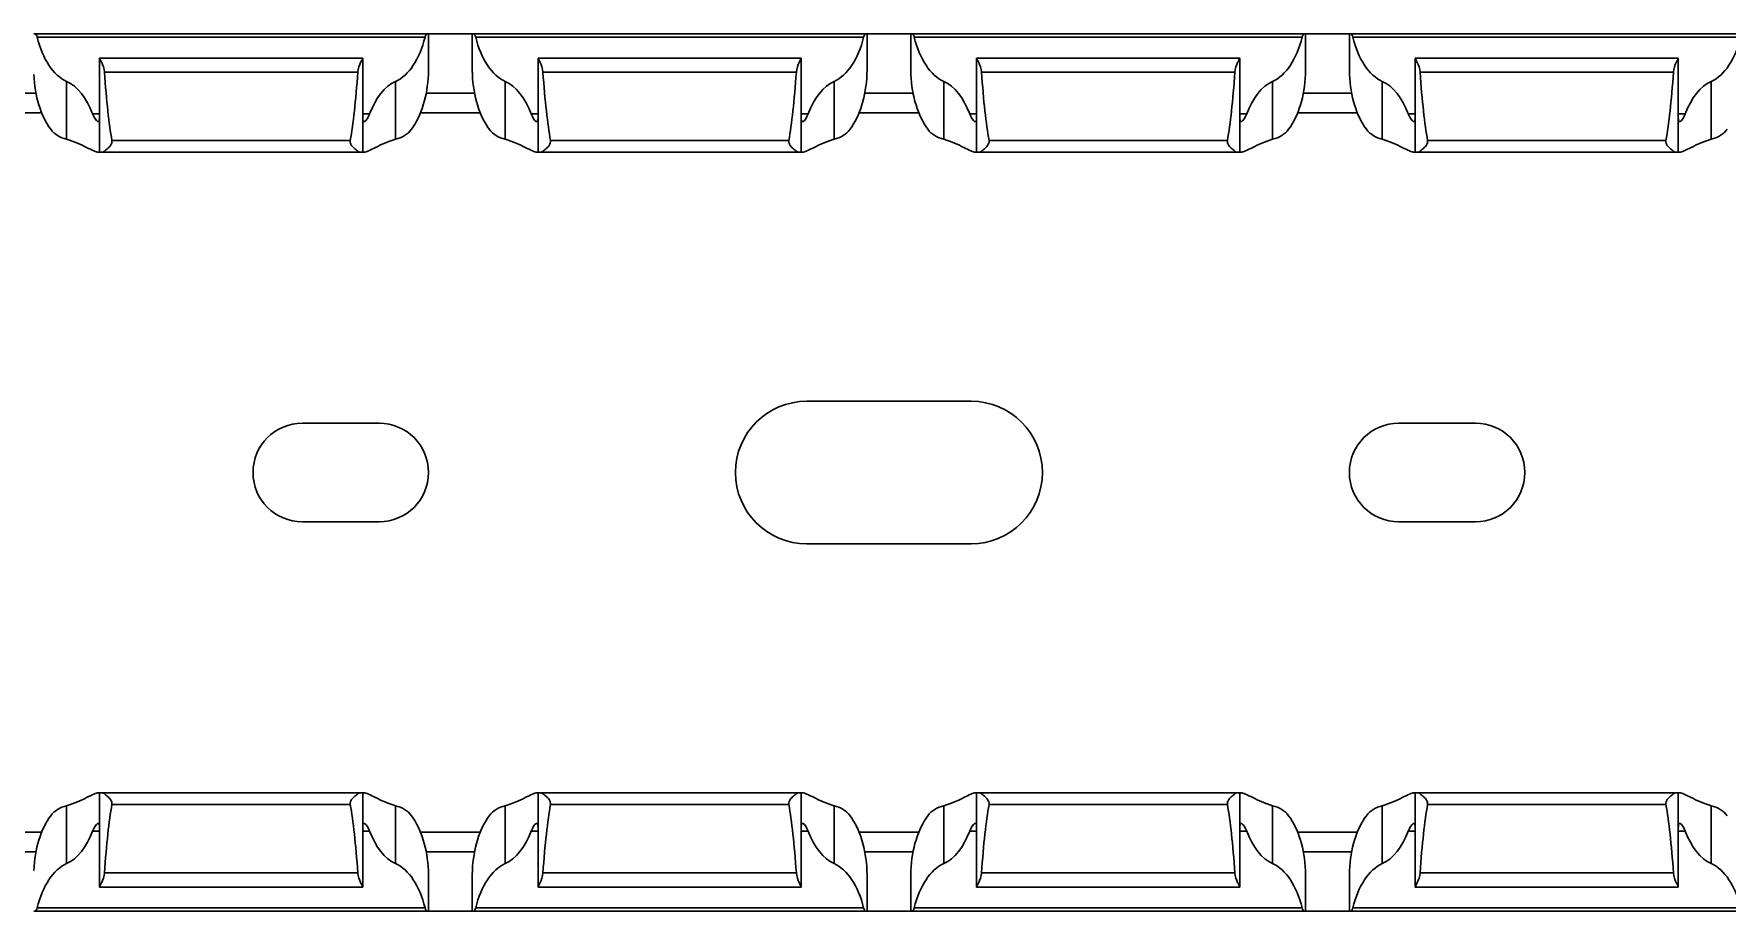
# Model space of a CAD drawing. Header units: millimetres. Extents: x -2573 to 2942, y -1220 to 2800.
# Drawn here: x 2341.2 to 2418.4, y 977.7 to 1017.7 of the extents above; entities that cross this region are included whole.
import ezdxf

# ---------------------------------------------------------------- set-up
doc = ezdxf.new("R2010")
doc.units = ezdxf.units.MM

msp = doc.modelspace()

# ---------------------------------------------------------------- linework, layer by layer
at = {"linetype": 'Continuous', "lineweight": 30}
for p, q in [((2341.158, 1017.677), (2341.225, 1017.677)), ((2359.092, 1017.677), (2341.225, 1017.677)), ((2359.003, 1017.527), (2341.313, 1017.527)), ((2359.158, 1017.677), (2359.092, 1017.677)), ((2359.158, 1015.947), (2359.158, 1017.677)), ((2361.158, 1017.677), (2359.158, 1017.677)), ((2361.158, 1017.677), (2361.158, 1015.947)), ((2361.158, 1017.677), (2361.225, 1017.677)), ((2379.092, 1017.677), (2361.225, 1017.677)), ((2379.003, 1017.527), (2361.313, 1017.527)), ((2379.158, 1017.677), (2379.092, 1017.677)), ((2379.158, 1015.947), (2379.158, 1017.677)), ((2381.158, 1017.677), (2379.158, 1017.677)), ((2381.158, 1017.677), (2381.158, 1015.947)), ((2381.158, 1017.677), (2381.225, 1017.677)), ((2399.092, 1017.677), (2381.225, 1017.677)), ((2399.003, 1017.527), (2381.313, 1017.527)), ((2399.158, 1017.677), (2399.092, 1017.677)), ((2399.158, 1015.947), (2399.158, 1017.677)), ((2401.158, 1017.677), (2399.158, 1017.677)), ((2401.158, 1017.677), (2401.158, 1015.947)), ((2401.158, 1017.677), (2401.225, 1017.677)), ((2419.092, 1017.677), (2401.225, 1017.677)), ((2419.003, 1017.527), (2401.313, 1017.527)), ((2356.158, 1016.577), (2344.158, 1016.577)), ((2344.158, 1016.577), (2344.158, 1016.574)), ((2344.158, 1012.277), (2344.158, 1016.574)), ((2356.158, 1016.574), (2356.158, 1016.577)), ((2356.158, 1012.277), (2356.158, 1016.574)), ((2376.158, 1016.577), (2364.158, 1016.577)), ((2364.158, 1016.577), (2364.158, 1016.574)), ((2364.158, 1012.277), (2364.158, 1016.574)), ((2376.158, 1016.574), (2376.158, 1016.577)), ((2376.158, 1012.277), (2376.158, 1016.574)), ((2396.158, 1016.577), (2384.158, 1016.577)), ((2384.158, 1016.577), (2384.158, 1016.574)), ((2384.158, 1012.277), (2384.158, 1016.574)), ((2396.158, 1016.574), (2396.158, 1016.577)), ((2396.158, 1012.277), (2396.158, 1016.574)), ((2416.158, 1016.577), (2404.158, 1016.577)), ((2404.158, 1016.577), (2404.158, 1016.574)), ((2404.158, 1012.277), (2404.158, 1016.574)), ((2416.158, 1016.574), (2416.158, 1016.577)), ((2416.158, 1012.277), (2416.158, 1016.574)), ((2342.658, 1012.87), (2342.658, 1015.51)), ((2355.937, 1015.938), (2344.379, 1015.938)), ((2357.658, 1012.87), (2357.658, 1015.51)), ((2362.658, 1012.87), (2362.658, 1015.51)), ((2375.937, 1015.938), (2364.379, 1015.938)), ((2377.658, 1012.87), (2377.658, 1015.51)), ((2382.658, 1012.87), (2382.658, 1015.51)), ((2395.937, 1015.938), (2384.379, 1015.938)), ((2397.658, 1012.87), (2397.658, 1015.51)), ((2402.658, 1012.87), (2402.658, 1015.51)), ((2415.937, 1015.938), (2404.379, 1015.938)), ((2417.658, 1012.87), (2417.658, 1015.51)), ((2341.259, 1014.977), (2339.057, 1014.977)), ((2361.259, 1014.977), (2359.057, 1014.977)), ((2381.259, 1014.977), (2379.057, 1014.977)), ((2401.259, 1014.977), (2399.057, 1014.977)), ((2338.796, 1014.077), (2341.52, 1014.077)), ((2344.158, 1014.027), (2343.841, 1014.027)), ((2356.475, 1014.027), (2356.158, 1014.027)), ((2358.796, 1014.077), (2361.52, 1014.077)), ((2364.158, 1014.027), (2363.841, 1014.027)), ((2376.475, 1014.027), (2376.158, 1014.027)), ((2378.796, 1014.077), (2381.52, 1014.077)), ((2384.158, 1014.027), (2383.841, 1014.027)), ((2396.475, 1014.027), (2396.158, 1014.027)), ((2398.796, 1014.077), (2401.52, 1014.077)), ((2404.158, 1014.027), (2403.841, 1014.027)), ((2416.475, 1014.027), (2416.158, 1014.027)), ((2355.594, 1012.821), (2344.722, 1012.821)), ((2375.594, 1012.821), (2364.722, 1012.821)), ((2395.594, 1012.821), (2384.722, 1012.821)), ((2415.594, 1012.821), (2404.722, 1012.821)), ((2344.158, 1012.277), (2344.101, 1012.277)), ((2344.243, 1012.277), (2344.158, 1012.277)), ((2356.074, 1012.277), (2344.243, 1012.277)), ((2356.158, 1012.277), (2356.074, 1012.277)), ((2356.215, 1012.277), (2356.158, 1012.277)), ((2364.158, 1012.277), (2364.101, 1012.277)), ((2364.243, 1012.277), (2364.158, 1012.277)), ((2376.074, 1012.277), (2364.243, 1012.277)), ((2376.158, 1012.277), (2376.074, 1012.277)), ((2376.215, 1012.277), (2376.158, 1012.277)), ((2384.158, 1012.277), (2384.101, 1012.277)), ((2384.243, 1012.277), (2384.158, 1012.277)), ((2396.074, 1012.277), (2384.243, 1012.277)), ((2396.158, 1012.277), (2396.074, 1012.277)), ((2396.215, 1012.277), (2396.158, 1012.277)), ((2404.158, 1012.277), (2404.101, 1012.277)), ((2404.243, 1012.277), (2404.158, 1012.277)), ((2416.074, 1012.277), (2404.243, 1012.277)), ((2416.158, 1012.277), (2416.074, 1012.277)), ((2416.215, 1012.277), (2416.158, 1012.277)), ((2383.908, 1000.927), (2376.408, 1000.927)), ((2356.908, 999.927), (2353.408, 999.927)), ((2406.908, 999.927), (2403.408, 999.927)), ((2353.408, 995.427), (2356.908, 995.427)), ((2403.408, 995.427), (2406.908, 995.427)), ((2376.408, 994.427), (2383.908, 994.427)), ((2344.158, 983.077), (2344.101, 983.077)), ((2344.158, 983.077), (2344.158, 978.781)), ((2344.243, 983.077), (2344.158, 983.077)), ((2356.074, 983.077), (2344.243, 983.077)), ((2356.158, 983.077), (2356.074, 983.077)), ((2356.158, 983.077), (2356.158, 978.781)), ((2356.215, 983.077), (2356.158, 983.077)), ((2364.158, 983.077), (2364.101, 983.077)), ((2364.158, 983.077), (2364.158, 978.781)), ((2364.243, 983.077), (2364.158, 983.077)), ((2376.074, 983.077), (2364.243, 983.077)), ((2376.158, 983.077), (2376.074, 983.077)), ((2376.158, 983.077), (2376.158, 978.781)), ((2376.215, 983.077), (2376.158, 983.077)), ((2384.158, 983.077), (2384.101, 983.077)), ((2384.158, 983.077), (2384.158, 978.781)), ((2384.243, 983.077), (2384.158, 983.077)), ((2396.074, 983.077), (2384.243, 983.077)), ((2396.158, 983.077), (2396.074, 983.077)), ((2396.158, 983.077), (2396.158, 978.781)), ((2396.215, 983.077), (2396.158, 983.077)), ((2404.158, 983.077), (2404.101, 983.077)), ((2404.158, 983.077), (2404.158, 978.781)), ((2404.243, 983.077), (2404.158, 983.077)), ((2416.074, 983.077), (2404.243, 983.077)), ((2416.158, 983.077), (2416.074, 983.077)), ((2416.158, 983.077), (2416.158, 978.781)), ((2416.215, 983.077), (2416.158, 983.077)), ((2342.658, 982.484), (2342.658, 979.844)), ((2355.594, 982.534), (2344.722, 982.534)), ((2357.658, 982.484), (2357.658, 979.844)), ((2362.658, 982.484), (2362.658, 979.844)), ((2375.594, 982.534), (2364.722, 982.534)), ((2377.658, 982.484), (2377.658, 979.844)), ((2382.658, 982.484), (2382.658, 979.844)), ((2395.594, 982.534), (2384.722, 982.534)), ((2397.658, 982.484), (2397.658, 979.844)), ((2402.658, 982.484), (2402.658, 979.844)), ((2415.594, 982.534), (2404.722, 982.534)), ((2417.658, 982.484), (2417.658, 979.844)), ((2338.796, 981.277), (2341.52, 981.277)), ((2344.158, 981.327), (2343.841, 981.327)), ((2356.475, 981.327), (2356.158, 981.327)), ((2358.796, 981.277), (2361.52, 981.277)), ((2364.158, 981.327), (2363.841, 981.327)), ((2376.475, 981.327), (2376.158, 981.327)), ((2378.796, 981.277), (2381.52, 981.277)), ((2384.158, 981.327), (2383.841, 981.327)), ((2396.475, 981.327), (2396.158, 981.327)), ((2398.796, 981.277), (2401.52, 981.277)), ((2404.158, 981.327), (2403.841, 981.327)), ((2416.475, 981.327), (2416.158, 981.327)), ((2341.259, 980.377), (2339.057, 980.377)), ((2361.259, 980.377), (2359.057, 980.377)), ((2381.259, 980.377), (2379.057, 980.377)), ((2401.259, 980.377), (2399.057, 980.377)), ((2355.937, 979.416), (2344.379, 979.416)), ((2359.158, 977.677), (2359.158, 979.407)), ((2361.158, 979.408), (2361.158, 977.677)), ((2375.937, 979.416), (2364.379, 979.416)), ((2379.158, 977.677), (2379.158, 979.407)), ((2381.158, 979.408), (2381.158, 977.677)), ((2395.937, 979.416), (2384.379, 979.416)), ((2399.158, 977.677), (2399.158, 979.407)), ((2401.158, 979.408), (2401.158, 977.677)), ((2415.937, 979.416), (2404.379, 979.416)), ((2344.158, 978.777), (2344.158, 978.781)), ((2344.158, 978.777), (2356.158, 978.777)), ((2356.158, 978.781), (2356.158, 978.777)), ((2364.158, 978.777), (2364.158, 978.781)), ((2364.158, 978.777), (2376.158, 978.777)), ((2376.158, 978.781), (2376.158, 978.777)), ((2384.158, 978.777), (2384.158, 978.781)), ((2384.158, 978.777), (2396.158, 978.777)), ((2396.158, 978.781), (2396.158, 978.777)), ((2404.158, 978.777), (2404.158, 978.781)), ((2404.158, 978.777), (2416.158, 978.777)), ((2416.158, 978.781), (2416.158, 978.777)), ((2341.158, 977.677), (2341.225, 977.677)), ((2359.092, 977.677), (2341.225, 977.677)), ((2359.003, 977.827), (2341.313, 977.827)), ((2359.158, 977.677), (2359.092, 977.677)), ((2361.158, 977.677), (2359.158, 977.677)), ((2361.158, 977.677), (2361.225, 977.677)), ((2379.092, 977.677), (2361.225, 977.677)), ((2379.003, 977.827), (2361.313, 977.827)), ((2379.158, 977.677), (2379.092, 977.677)), ((2381.158, 977.677), (2379.158, 977.677)), ((2381.158, 977.677), (2381.225, 977.677)), ((2399.092, 977.677), (2381.225, 977.677)), ((2399.003, 977.827), (2381.313, 977.827)), ((2399.158, 977.677), (2399.092, 977.677)), ((2401.158, 977.677), (2399.158, 977.677)), ((2401.158, 977.677), (2401.225, 977.677)), ((2419.092, 977.677), (2401.225, 977.677)), ((2419.003, 977.827), (2401.313, 977.827))]:
    msp.add_line(p, q, dxfattribs=at)
for centre, radius, start, end in [((2376.408, 997.677), 3.25, 90, 270), ((2383.908, 997.677), 3.25, 270, 90), ((2353.408, 997.677), 2.25, 90, 270), ((2356.908, 997.677), 2.25, 270, 90), ((2403.408, 997.677), 2.25, 90, 270), ((2406.908, 997.677), 2.25, 270, 90)]:
    msp.add_arc(centre, radius, start, end, dxfattribs=at)
for centre, major_axis, ratio, start_param, end_param in [((2343.158, 1018.865), (0, 3.464), 0.57735, 1.96708, 2.888912), ((2357.158, 1018.865), (0, 3.464), 0.57735, 3.394273, 4.316105), ((2363.158, 1018.865), (0, 3.464), 0.57735, 1.96708, 2.888912), ((2377.158, 1018.865), (0, 3.464), 0.57735, 3.394273, 4.316105), ((2383.158, 1018.865), (0, 3.464), 0.57735, 1.96708, 2.888912), ((2397.158, 1018.865), (0, 3.464), 0.57735, 3.394273, 4.316105), ((2403.158, 1018.865), (0, 3.464), 0.57735, 1.96708, 2.888912), ((2417.158, 1018.865), (0, 3.464), 0.57735, 3.394273, 4.316105), ((2343.158, 1016.065), (0, 3.464), 0.57735, 1.6393, 2.48183), ((2342.158, 1012.156), (0, 3.464), 0.57735, 5.282988, 6.030505), ((2345.158, 1023.108), (0, 11.43), 0.087489, 2.248826, 2.690566), ((2355.158, 1023.108), (0, 11.43), 0.087489, 3.592619, 4.034359), ((2358.158, 1012.156), (0, 3.464), 0.57735, 0.25268, 1.000198), ((2357.158, 1016.065), (0, 3.464), 0.57735, 3.801355, 4.643885), ((2363.158, 1016.065), (0, 3.464), 0.57735, 1.6393, 2.48183), ((2362.158, 1012.156), (0, 3.464), 0.57735, 5.282988, 6.030505), ((2365.158, 1023.108), (0, 11.43), 0.087489, 2.248826, 2.690566), ((2375.158, 1023.108), (0, 11.43), 0.087489, 3.592619, 4.034359), ((2378.158, 1012.156), (0, 3.464), 0.57735, 0.25268, 1.000198), ((2377.158, 1016.065), (0, 3.464), 0.57735, 3.801355, 4.643885), ((2383.158, 1016.065), (0, 3.464), 0.57735, 1.6393, 2.48183), ((2382.158, 1012.156), (0, 3.464), 0.57735, 5.282988, 6.030505), ((2385.158, 1023.108), (0, 11.43), 0.087489, 2.248826, 2.690566), ((2395.158, 1023.108), (0, 11.43), 0.087489, 3.592619, 4.034359), ((2398.158, 1012.156), (0, 3.464), 0.57735, 0.25268, 1.000198), ((2397.158, 1016.065), (0, 3.464), 0.57735, 3.801355, 4.643885), ((2403.158, 1016.065), (0, 3.464), 0.57735, 1.6393, 2.48183), ((2402.158, 1012.156), (0, 3.464), 0.57735, 5.282988, 6.030505), ((2405.158, 1023.108), (0, 11.43), 0.087489, 2.248826, 2.690566), ((2415.158, 1023.108), (0, 11.43), 0.087489, 3.592619, 4.034359), ((2418.158, 1012.156), (0, 3.464), 0.57735, 0.25268, 1.000198), ((2345.158, 972.247), (0, 11.43), 0.087489, 0.451027, 0.892766), ((2355.158, 972.247), (0, 11.43), 0.087489, 5.390419, 5.832158), ((2365.158, 972.247), (0, 11.43), 0.087489, 0.451027, 0.892766), ((2375.158, 972.247), (0, 11.43), 0.087489, 5.390419, 5.832158), ((2385.158, 972.247), (0, 11.43), 0.087489, 0.451027, 0.892766), ((2395.158, 972.247), (0, 11.43), 0.087489, 5.390419, 5.832158), ((2405.158, 972.247), (0, 11.43), 0.087489, 0.451027, 0.892766), ((2415.158, 972.247), (0, 11.43), 0.087489, 5.390419, 5.832158), ((2343.158, 979.29), (0, 3.464), 0.57735, 0.659763, 1.502293), ((2357.158, 979.29), (0, 3.464), 0.57735, 4.780893, 5.623423), ((2363.158, 979.29), (0, 3.464), 0.57735, 0.659763, 1.502293), ((2377.158, 979.29), (0, 3.464), 0.57735, 4.780893, 5.623423), ((2383.158, 979.29), (0, 3.464), 0.57735, 0.659763, 1.502293), ((2397.158, 979.29), (0, 3.464), 0.57735, 4.780893, 5.623423), ((2403.158, 979.29), (0, 3.464), 0.57735, 0.659763, 1.502293), ((2342.158, 983.199), (0, 3.464), 0.57735, 3.394273, 4.14179), ((2358.158, 983.199), (0, 3.464), 0.57735, 2.141395, 2.888912), ((2362.158, 983.199), (0, 3.464), 0.57735, 3.394273, 4.14179), ((2378.158, 983.199), (0, 3.464), 0.57735, 2.141395, 2.888912), ((2382.158, 983.199), (0, 3.464), 0.57735, 3.394273, 4.14179), ((2398.158, 983.199), (0, 3.464), 0.57735, 2.141395, 2.888912), ((2402.158, 983.199), (0, 3.464), 0.57735, 3.394273, 4.14179), ((2418.158, 983.199), (0, 3.464), 0.57735, 2.141395, 2.888912), ((2343.158, 976.49), (0, 3.464), 0.57735, 0.25268, 1.174513), ((2357.158, 976.49), (0, 3.464), 0.57735, 5.108673, 6.030505), ((2363.158, 976.49), (0, 3.464), 0.57735, 0.25268, 1.174513), ((2377.158, 976.49), (0, 3.464), 0.57735, 5.108673, 6.030505), ((2383.158, 976.49), (0, 3.464), 0.57735, 0.25268, 1.174513), ((2397.158, 976.49), (0, 3.464), 0.57735, 5.108673, 6.030505), ((2403.158, 976.49), (0, 3.464), 0.57735, 0.25268, 1.174513), ((2417.158, 976.49), (0, 3.464), 0.57735, 5.108673, 6.030505)]:
    msp.add_ellipse(centre, major_axis=major_axis, ratio=ratio, start_param=start_param, end_param=end_param, dxfattribs=at)
for points, knots in [([(2341.225, 1017.677), (2341.239, 1017.677), (2341.255, 1017.663), (2341.287, 1017.612), (2341.302, 1017.574), (2341.313, 1017.527)], [0, 0, 0, 0, 0.5, 0.5, 1, 1, 1, 1]), ([(2359.003, 1017.527), (2359.014, 1017.573), (2359.03, 1017.612), (2359.061, 1017.663), (2359.078, 1017.677), (2359.092, 1017.677)], [0, 0, 0, 0, 0.5, 0.5, 1, 1, 1, 1]), ([(2361.225, 1017.677), (2361.239, 1017.677), (2361.255, 1017.663), (2361.287, 1017.612), (2361.302, 1017.574), (2361.313, 1017.527)], [0, 0, 0, 0, 0.5, 0.5, 1, 1, 1, 1]), ([(2379.003, 1017.527), (2379.014, 1017.573), (2379.03, 1017.612), (2379.061, 1017.663), (2379.078, 1017.677), (2379.092, 1017.677)], [0, 0, 0, 0, 0.5, 0.5, 1, 1, 1, 1]), ([(2381.225, 1017.677), (2381.239, 1017.677), (2381.255, 1017.663), (2381.287, 1017.612), (2381.302, 1017.574), (2381.313, 1017.527)], [0, 0, 0, 0, 0.5, 0.5, 1, 1, 1, 1]), ([(2399.003, 1017.527), (2399.014, 1017.573), (2399.03, 1017.612), (2399.061, 1017.663), (2399.078, 1017.677), (2399.092, 1017.677)], [0, 0, 0, 0, 0.5, 0.5, 1, 1, 1, 1]), ([(2401.225, 1017.677), (2401.239, 1017.677), (2401.255, 1017.663), (2401.287, 1017.612), (2401.302, 1017.574), (2401.313, 1017.527)], [0, 0, 0, 0, 0.5, 0.5, 1, 1, 1, 1]), ([(2344.158, 1016.574), (2344.158, 1016.566), (2344.169, 1016.542), (2344.204, 1016.471), (2344.229, 1016.424), (2344.308, 1016.255), (2344.368, 1016.105), (2344.379, 1015.938)], [0, 0, 0, 0, 0.25, 0.25, 0.5, 0.5, 1, 1, 1, 1]), ([(2355.937, 1015.938), (2355.949, 1016.105), (2356.009, 1016.255), (2356.087, 1016.424), (2356.112, 1016.471), (2356.148, 1016.542), (2356.158, 1016.566), (2356.158, 1016.574)], [0, 0, 0, 0, 0.5, 0.5, 0.75, 0.75, 1, 1, 1, 1]), ([(2364.158, 1016.574), (2364.158, 1016.566), (2364.169, 1016.542), (2364.204, 1016.471), (2364.229, 1016.424), (2364.308, 1016.255), (2364.368, 1016.105), (2364.379, 1015.938)], [0, 0, 0, 0, 0.25, 0.25, 0.5, 0.5, 1, 1, 1, 1]), ([(2375.937, 1015.938), (2375.949, 1016.105), (2376.009, 1016.255), (2376.087, 1016.424), (2376.112, 1016.471), (2376.148, 1016.542), (2376.158, 1016.566), (2376.158, 1016.574)], [0, 0, 0, 0, 0.5, 0.5, 0.75, 0.75, 1, 1, 1, 1]), ([(2384.158, 1016.574), (2384.158, 1016.566), (2384.169, 1016.542), (2384.204, 1016.471), (2384.229, 1016.424), (2384.308, 1016.255), (2384.368, 1016.105), (2384.379, 1015.938)], [0, 0, 0, 0, 0.25, 0.25, 0.5, 0.5, 1, 1, 1, 1]), ([(2395.937, 1015.938), (2395.949, 1016.105), (2396.009, 1016.255), (2396.087, 1016.424), (2396.112, 1016.471), (2396.148, 1016.542), (2396.158, 1016.566), (2396.158, 1016.574)], [0, 0, 0, 0, 0.5, 0.5, 0.75, 0.75, 1, 1, 1, 1]), ([(2404.158, 1016.574), (2404.158, 1016.566), (2404.169, 1016.542), (2404.204, 1016.471), (2404.229, 1016.424), (2404.308, 1016.255), (2404.368, 1016.105), (2404.379, 1015.938)], [0, 0, 0, 0, 0.25, 0.25, 0.5, 0.5, 1, 1, 1, 1]), ([(2415.937, 1015.938), (2415.949, 1016.105), (2416.009, 1016.255), (2416.087, 1016.424), (2416.112, 1016.471), (2416.148, 1016.542), (2416.158, 1016.566), (2416.158, 1016.574)], [0, 0, 0, 0, 0.5, 0.5, 0.75, 0.75, 1, 1, 1, 1]), ([(2359.158, 1015.947), (2359.158, 1015.937), (2359.158, 1015.912), (2359.155, 1015.863), (2359.154, 1015.831), (2359.154, 1015.827)], [0, 0, 0, 0, 0.388498, 0.929495, 1, 1, 1, 1]), ([(2361.163, 1015.827), (2361.162, 1015.839), (2361.161, 1015.88), (2361.158, 1015.925), (2361.159, 1015.942), (2361.159, 1015.947)], [0, 0, 0, 0, 0.2324746, 0.7770617, 1, 1, 1, 1]), ([(2379.158, 1015.947), (2379.158, 1015.937), (2379.158, 1015.912), (2379.155, 1015.863), (2379.154, 1015.831), (2379.154, 1015.827)], [0, 0, 0, 0, 0.388497, 0.929495, 1, 1, 1, 1]), ([(2381.163, 1015.827), (2381.162, 1015.839), (2381.161, 1015.88), (2381.158, 1015.925), (2381.159, 1015.942), (2381.159, 1015.947)], [0, 0, 0, 0, 0.232473, 0.777062, 1, 1, 1, 1]), ([(2399.158, 1015.947), (2399.158, 1015.937), (2399.158, 1015.912), (2399.155, 1015.863), (2399.154, 1015.831), (2399.154, 1015.827)], [0, 0, 0, 0, 0.388498, 0.929495, 1, 1, 1, 1]), ([(2401.163, 1015.827), (2401.162, 1015.839), (2401.161, 1015.88), (2401.158, 1015.925), (2401.159, 1015.942), (2401.159, 1015.947)], [0, 0, 0, 0, 0.2324746, 0.7770617, 1, 1, 1, 1]), ([(2343.841, 1014.027), (2343.908, 1013.848), (2344.004, 1013.724), (2344.099, 1013.67), (2344.124, 1013.675), (2344.153, 1013.734), (2344.158, 1013.788), (2344.158, 1013.862)], [0, 0, 0, 0, 0.5, 0.5, 0.75, 0.75, 1, 1, 1, 1]), ([(2356.158, 1013.862), (2356.158, 1013.789), (2356.163, 1013.734), (2356.193, 1013.675), (2356.217, 1013.67), (2356.313, 1013.724), (2356.409, 1013.849), (2356.475, 1014.027)], [0, 0, 0, 0, 0.25, 0.25, 0.5, 0.5, 1, 1, 1, 1]), ([(2363.841, 1014.027), (2363.908, 1013.848), (2364.004, 1013.724), (2364.099, 1013.67), (2364.124, 1013.675), (2364.153, 1013.734), (2364.158, 1013.788), (2364.158, 1013.862)], [0, 0, 0, 0, 0.5, 0.5, 0.75, 0.75, 1, 1, 1, 1]), ([(2376.158, 1013.862), (2376.158, 1013.789), (2376.163, 1013.734), (2376.193, 1013.675), (2376.217, 1013.67), (2376.313, 1013.724), (2376.409, 1013.849), (2376.475, 1014.027)], [0, 0, 0, 0, 0.25, 0.25, 0.5, 0.5, 1, 1, 1, 1]), ([(2383.841, 1014.027), (2383.908, 1013.848), (2384.004, 1013.724), (2384.099, 1013.67), (2384.124, 1013.675), (2384.153, 1013.734), (2384.158, 1013.788), (2384.158, 1013.862)], [0, 0, 0, 0, 0.5, 0.5, 0.75, 0.75, 1, 1, 1, 1]), ([(2396.158, 1013.862), (2396.158, 1013.789), (2396.163, 1013.734), (2396.193, 1013.675), (2396.217, 1013.67), (2396.313, 1013.724), (2396.409, 1013.849), (2396.475, 1014.027)], [0, 0, 0, 0, 0.25, 0.25, 0.5, 0.5, 1, 1, 1, 1]), ([(2403.841, 1014.027), (2403.908, 1013.848), (2404.004, 1013.724), (2404.099, 1013.67), (2404.124, 1013.675), (2404.153, 1013.734), (2404.158, 1013.788), (2404.158, 1013.862)], [0, 0, 0, 0, 0.5, 0.5, 0.75, 0.75, 1, 1, 1, 1]), ([(2416.158, 1013.862), (2416.158, 1013.789), (2416.163, 1013.734), (2416.193, 1013.675), (2416.217, 1013.67), (2416.313, 1013.724), (2416.409, 1013.849), (2416.475, 1014.027)], [0, 0, 0, 0, 0.25, 0.25, 0.5, 0.5, 1, 1, 1, 1]), ([(2342.658, 1012.87), (2342.51, 1012.907), (2342.37, 1012.963), (2342.124, 1013.115), (2342.018, 1013.213), (2341.932, 1013.327)], [0, 0, 0, 0, 0.5, 0.5, 1, 1, 1, 1]), ([(2358.384, 1013.327), (2358.299, 1013.213), (2358.193, 1013.116), (2357.947, 1012.963), (2357.807, 1012.908), (2357.658, 1012.87)], [0, 0, 0, 0, 0.5, 0.5, 1, 1, 1, 1]), ([(2362.658, 1012.87), (2362.51, 1012.907), (2362.37, 1012.963), (2362.124, 1013.115), (2362.018, 1013.213), (2361.932, 1013.327)], [0, 0, 0, 0, 0.5, 0.5, 1, 1, 1, 1]), ([(2378.384, 1013.327), (2378.299, 1013.213), (2378.193, 1013.116), (2377.947, 1012.963), (2377.807, 1012.908), (2377.658, 1012.87)], [0, 0, 0, 0, 0.5, 0.5, 1, 1, 1, 1]), ([(2382.658, 1012.87), (2382.51, 1012.907), (2382.37, 1012.963), (2382.124, 1013.115), (2382.018, 1013.213), (2381.932, 1013.327)], [0, 0, 0, 0, 0.5, 0.5, 1, 1, 1, 1]), ([(2398.384, 1013.327), (2398.299, 1013.213), (2398.193, 1013.116), (2397.947, 1012.963), (2397.807, 1012.908), (2397.658, 1012.87)], [0, 0, 0, 0, 0.5, 0.5, 1, 1, 1, 1]), ([(2402.658, 1012.87), (2402.51, 1012.907), (2402.37, 1012.963), (2402.124, 1013.115), (2402.018, 1013.213), (2401.932, 1013.327)], [0, 0, 0, 0, 0.5, 0.5, 1, 1, 1, 1]), ([(2418.384, 1013.327), (2418.299, 1013.213), (2418.193, 1013.116), (2417.947, 1012.963), (2417.807, 1012.908), (2417.658, 1012.87)], [0, 0, 0, 0, 0.5, 0.5, 1, 1, 1, 1]), ([(2344.101, 1012.277), (2344.079, 1012.277), (2344.05, 1012.283), (2343.981, 1012.306), (2343.941, 1012.322), (2343.805, 1012.382), (2343.695, 1012.438), (2343.443, 1012.564), (2343.304, 1012.633), (2343, 1012.764), (2342.834, 1012.826), (2342.658, 1012.87)], [0, 0, 0, 0, 0.125, 0.125, 0.25, 0.25, 0.5, 0.5, 0.75, 0.75, 1, 1, 1, 1]), ([(2344.722, 1012.821), (2344.73, 1012.781), (2344.726, 1012.739), (2344.702, 1012.661), (2344.682, 1012.627), (2344.616, 1012.53), (2344.564, 1012.478), (2344.461, 1012.386), (2344.41, 1012.349), (2344.317, 1012.294), (2344.275, 1012.277), (2344.243, 1012.277)], [0, 0, 0, 0, 0.125, 0.125, 0.25, 0.25, 0.5, 0.5, 0.75, 0.75, 1, 1, 1, 1]), ([(2356.074, 1012.277), (2356.041, 1012.277), (2355.999, 1012.294), (2355.906, 1012.349), (2355.855, 1012.387), (2355.753, 1012.478), (2355.7, 1012.531), (2355.634, 1012.627), (2355.615, 1012.662), (2355.59, 1012.739), (2355.587, 1012.781), (2355.594, 1012.821)], [0, 0, 0, 0, 0.25, 0.25, 0.5, 0.5, 0.75, 0.75, 0.875, 0.875, 1, 1, 1, 1]), ([(2357.658, 1012.87), (2357.481, 1012.826), (2357.316, 1012.764), (2357.013, 1012.633), (2356.872, 1012.563), (2356.623, 1012.439), (2356.511, 1012.382), (2356.376, 1012.322), (2356.336, 1012.306), (2356.266, 1012.283), (2356.237, 1012.277), (2356.215, 1012.277)], [0, 0, 0, 0, 0.25, 0.25, 0.5, 0.5, 0.75, 0.75, 0.875, 0.875, 1, 1, 1, 1]), ([(2364.101, 1012.277), (2364.079, 1012.277), (2364.05, 1012.283), (2363.981, 1012.306), (2363.941, 1012.322), (2363.805, 1012.382), (2363.695, 1012.438), (2363.443, 1012.564), (2363.304, 1012.633), (2363, 1012.764), (2362.834, 1012.826), (2362.658, 1012.87)], [0, 0, 0, 0, 0.125, 0.125, 0.25, 0.25, 0.5, 0.5, 0.75, 0.75, 1, 1, 1, 1]), ([(2364.722, 1012.821), (2364.73, 1012.781), (2364.726, 1012.739), (2364.702, 1012.661), (2364.682, 1012.627), (2364.616, 1012.53), (2364.564, 1012.478), (2364.461, 1012.386), (2364.41, 1012.349), (2364.317, 1012.294), (2364.275, 1012.277), (2364.243, 1012.277)], [0, 0, 0, 0, 0.125, 0.125, 0.25, 0.25, 0.5, 0.5, 0.75, 0.75, 1, 1, 1, 1]), ([(2376.074, 1012.277), (2376.041, 1012.277), (2375.999, 1012.294), (2375.906, 1012.349), (2375.855, 1012.387), (2375.753, 1012.478), (2375.7, 1012.531), (2375.634, 1012.627), (2375.615, 1012.662), (2375.59, 1012.739), (2375.587, 1012.781), (2375.594, 1012.821)], [0, 0, 0, 0, 0.25, 0.25, 0.5, 0.5, 0.75, 0.75, 0.875, 0.875, 1, 1, 1, 1]), ([(2377.658, 1012.87), (2377.481, 1012.826), (2377.316, 1012.764), (2377.013, 1012.633), (2376.872, 1012.563), (2376.623, 1012.439), (2376.511, 1012.382), (2376.376, 1012.322), (2376.336, 1012.306), (2376.266, 1012.283), (2376.237, 1012.277), (2376.215, 1012.277)], [0, 0, 0, 0, 0.25, 0.25, 0.5, 0.5, 0.75, 0.75, 0.875, 0.875, 1, 1, 1, 1]), ([(2384.101, 1012.277), (2384.079, 1012.277), (2384.05, 1012.283), (2383.981, 1012.306), (2383.941, 1012.322), (2383.805, 1012.382), (2383.695, 1012.438), (2383.443, 1012.564), (2383.304, 1012.633), (2383, 1012.764), (2382.834, 1012.826), (2382.658, 1012.87)], [0, 0, 0, 0, 0.125, 0.125, 0.25, 0.25, 0.5, 0.5, 0.75, 0.75, 1, 1, 1, 1]), ([(2384.722, 1012.821), (2384.73, 1012.781), (2384.726, 1012.739), (2384.702, 1012.661), (2384.682, 1012.627), (2384.616, 1012.53), (2384.564, 1012.478), (2384.461, 1012.386), (2384.41, 1012.349), (2384.317, 1012.294), (2384.275, 1012.277), (2384.243, 1012.277)], [0, 0, 0, 0, 0.125, 0.125, 0.25, 0.25, 0.5, 0.5, 0.75, 0.75, 1, 1, 1, 1]), ([(2396.074, 1012.277), (2396.041, 1012.277), (2395.999, 1012.294), (2395.906, 1012.349), (2395.855, 1012.387), (2395.753, 1012.478), (2395.7, 1012.531), (2395.634, 1012.627), (2395.615, 1012.662), (2395.59, 1012.739), (2395.587, 1012.781), (2395.594, 1012.821)], [0, 0, 0, 0, 0.25, 0.25, 0.5, 0.5, 0.75, 0.75, 0.875, 0.875, 1, 1, 1, 1]), ([(2397.658, 1012.87), (2397.481, 1012.826), (2397.316, 1012.764), (2397.013, 1012.633), (2396.872, 1012.563), (2396.623, 1012.439), (2396.511, 1012.382), (2396.376, 1012.322), (2396.336, 1012.306), (2396.266, 1012.283), (2396.237, 1012.277), (2396.215, 1012.277)], [0, 0, 0, 0, 0.25, 0.25, 0.5, 0.5, 0.75, 0.75, 0.875, 0.875, 1, 1, 1, 1]), ([(2404.101, 1012.277), (2404.079, 1012.277), (2404.05, 1012.283), (2403.981, 1012.306), (2403.941, 1012.322), (2403.805, 1012.382), (2403.695, 1012.438), (2403.443, 1012.564), (2403.304, 1012.633), (2403, 1012.764), (2402.834, 1012.826), (2402.658, 1012.87)], [0, 0, 0, 0, 0.125, 0.125, 0.25, 0.25, 0.5, 0.5, 0.75, 0.75, 1, 1, 1, 1]), ([(2404.722, 1012.821), (2404.73, 1012.781), (2404.726, 1012.739), (2404.702, 1012.661), (2404.682, 1012.627), (2404.616, 1012.53), (2404.564, 1012.478), (2404.461, 1012.386), (2404.41, 1012.349), (2404.317, 1012.294), (2404.275, 1012.277), (2404.243, 1012.277)], [0, 0, 0, 0, 0.125, 0.125, 0.25, 0.25, 0.5, 0.5, 0.75, 0.75, 1, 1, 1, 1]), ([(2416.074, 1012.277), (2416.041, 1012.277), (2415.999, 1012.294), (2415.906, 1012.349), (2415.855, 1012.387), (2415.753, 1012.478), (2415.7, 1012.531), (2415.634, 1012.627), (2415.615, 1012.662), (2415.59, 1012.739), (2415.587, 1012.781), (2415.594, 1012.821)], [0, 0, 0, 0, 0.25, 0.25, 0.5, 0.5, 0.75, 0.75, 0.875, 0.875, 1, 1, 1, 1]), ([(2417.658, 1012.87), (2417.481, 1012.826), (2417.316, 1012.764), (2417.013, 1012.633), (2416.872, 1012.563), (2416.623, 1012.439), (2416.511, 1012.382), (2416.376, 1012.322), (2416.336, 1012.306), (2416.266, 1012.283), (2416.237, 1012.277), (2416.215, 1012.277)], [0, 0, 0, 0, 0.25, 0.25, 0.5, 0.5, 0.75, 0.75, 0.875, 0.875, 1, 1, 1, 1]), ([(2344.101, 983.077), (2344.079, 983.077), (2344.05, 983.071), (2343.981, 983.049), (2343.941, 983.033), (2343.805, 982.972), (2343.695, 982.916), (2343.443, 982.79), (2343.304, 982.722), (2343, 982.591), (2342.834, 982.529), (2342.658, 982.484)], [0, 0, 0, 0, 0.125, 0.125, 0.25, 0.25, 0.5, 0.5, 0.75, 0.75, 1, 1, 1, 1]), ([(2344.722, 982.534), (2344.73, 982.574), (2344.726, 982.616), (2344.702, 982.694), (2344.682, 982.728), (2344.616, 982.825), (2344.564, 982.877), (2344.461, 982.968), (2344.41, 983.006), (2344.317, 983.061), (2344.275, 983.077), (2344.243, 983.077)], [0, 0, 0, 0, 0.125, 0.125, 0.25, 0.25, 0.5, 0.5, 0.75, 0.75, 1, 1, 1, 1]), ([(2356.074, 983.077), (2356.041, 983.077), (2355.999, 983.061), (2355.906, 983.006), (2355.855, 982.968), (2355.753, 982.877), (2355.7, 982.824), (2355.634, 982.728), (2355.615, 982.693), (2355.59, 982.616), (2355.587, 982.574), (2355.594, 982.534)], [0, 0, 0, 0, 0.25, 0.25, 0.5, 0.5, 0.75, 0.75, 0.875, 0.875, 1, 1, 1, 1]), ([(2357.658, 982.484), (2357.481, 982.529), (2357.316, 982.591), (2357.013, 982.722), (2356.872, 982.791), (2356.623, 982.916), (2356.511, 982.973), (2356.376, 983.033), (2356.336, 983.049), (2356.266, 983.071), (2356.237, 983.077), (2356.215, 983.077)], [0, 0, 0, 0, 0.25, 0.25, 0.5, 0.5, 0.75, 0.75, 0.875, 0.875, 1, 1, 1, 1]), ([(2364.101, 983.077), (2364.079, 983.077), (2364.05, 983.071), (2363.981, 983.049), (2363.941, 983.033), (2363.805, 982.972), (2363.695, 982.916), (2363.443, 982.79), (2363.304, 982.722), (2363, 982.591), (2362.834, 982.529), (2362.658, 982.484)], [0, 0, 0, 0, 0.125, 0.125, 0.25, 0.25, 0.5, 0.5, 0.75, 0.75, 1, 1, 1, 1]), ([(2364.722, 982.534), (2364.73, 982.574), (2364.726, 982.616), (2364.702, 982.694), (2364.682, 982.728), (2364.616, 982.825), (2364.564, 982.877), (2364.461, 982.968), (2364.41, 983.006), (2364.317, 983.061), (2364.275, 983.077), (2364.243, 983.077)], [0, 0, 0, 0, 0.125, 0.125, 0.25, 0.25, 0.5, 0.5, 0.75, 0.75, 1, 1, 1, 1]), ([(2376.074, 983.077), (2376.041, 983.077), (2375.999, 983.061), (2375.906, 983.006), (2375.855, 982.968), (2375.753, 982.877), (2375.7, 982.824), (2375.634, 982.728), (2375.615, 982.693), (2375.59, 982.616), (2375.587, 982.574), (2375.594, 982.534)], [0, 0, 0, 0, 0.25, 0.25, 0.5, 0.5, 0.75, 0.75, 0.875, 0.875, 1, 1, 1, 1]), ([(2377.658, 982.484), (2377.481, 982.529), (2377.316, 982.591), (2377.013, 982.722), (2376.872, 982.791), (2376.623, 982.916), (2376.511, 982.973), (2376.376, 983.033), (2376.336, 983.049), (2376.266, 983.071), (2376.237, 983.077), (2376.215, 983.077)], [0, 0, 0, 0, 0.25, 0.25, 0.5, 0.5, 0.75, 0.75, 0.875, 0.875, 1, 1, 1, 1]), ([(2384.101, 983.077), (2384.079, 983.077), (2384.05, 983.071), (2383.981, 983.049), (2383.941, 983.033), (2383.805, 982.972), (2383.695, 982.916), (2383.443, 982.79), (2383.304, 982.722), (2383, 982.591), (2382.834, 982.529), (2382.658, 982.484)], [0, 0, 0, 0, 0.125, 0.125, 0.25, 0.25, 0.5, 0.5, 0.75, 0.75, 1, 1, 1, 1]), ([(2384.722, 982.534), (2384.73, 982.574), (2384.726, 982.616), (2384.702, 982.694), (2384.682, 982.728), (2384.616, 982.825), (2384.564, 982.877), (2384.461, 982.968), (2384.41, 983.006), (2384.317, 983.061), (2384.275, 983.077), (2384.243, 983.077)], [0, 0, 0, 0, 0.125, 0.125, 0.25, 0.25, 0.5, 0.5, 0.75, 0.75, 1, 1, 1, 1]), ([(2396.074, 983.077), (2396.041, 983.077), (2395.999, 983.061), (2395.906, 983.006), (2395.855, 982.968), (2395.753, 982.877), (2395.7, 982.824), (2395.634, 982.728), (2395.615, 982.693), (2395.59, 982.616), (2395.587, 982.574), (2395.594, 982.534)], [0, 0, 0, 0, 0.25, 0.25, 0.5, 0.5, 0.75, 0.75, 0.875, 0.875, 1, 1, 1, 1]), ([(2397.658, 982.484), (2397.481, 982.529), (2397.316, 982.591), (2397.013, 982.722), (2396.872, 982.791), (2396.623, 982.916), (2396.511, 982.973), (2396.376, 983.033), (2396.336, 983.049), (2396.266, 983.071), (2396.237, 983.077), (2396.215, 983.077)], [0, 0, 0, 0, 0.25, 0.25, 0.5, 0.5, 0.75, 0.75, 0.875, 0.875, 1, 1, 1, 1]), ([(2404.101, 983.077), (2404.079, 983.077), (2404.05, 983.071), (2403.981, 983.049), (2403.941, 983.033), (2403.805, 982.972), (2403.695, 982.916), (2403.443, 982.79), (2403.304, 982.722), (2403, 982.591), (2402.834, 982.529), (2402.658, 982.484)], [0, 0, 0, 0, 0.125, 0.125, 0.25, 0.25, 0.5, 0.5, 0.75, 0.75, 1, 1, 1, 1]), ([(2404.722, 982.534), (2404.73, 982.574), (2404.726, 982.616), (2404.702, 982.694), (2404.682, 982.728), (2404.616, 982.825), (2404.564, 982.877), (2404.461, 982.968), (2404.41, 983.006), (2404.317, 983.061), (2404.275, 983.077), (2404.243, 983.077)], [0, 0, 0, 0, 0.125, 0.125, 0.25, 0.25, 0.5, 0.5, 0.75, 0.75, 1, 1, 1, 1]), ([(2416.074, 983.077), (2416.041, 983.077), (2415.999, 983.061), (2415.906, 983.006), (2415.855, 982.968), (2415.753, 982.877), (2415.7, 982.824), (2415.634, 982.728), (2415.615, 982.693), (2415.59, 982.616), (2415.587, 982.574), (2415.594, 982.534)], [0, 0, 0, 0, 0.25, 0.25, 0.5, 0.5, 0.75, 0.75, 0.875, 0.875, 1, 1, 1, 1]), ([(2417.658, 982.484), (2417.481, 982.529), (2417.316, 982.591), (2417.013, 982.722), (2416.872, 982.791), (2416.623, 982.916), (2416.511, 982.973), (2416.376, 983.033), (2416.336, 983.049), (2416.266, 983.071), (2416.237, 983.077), (2416.215, 983.077)], [0, 0, 0, 0, 0.25, 0.25, 0.5, 0.5, 0.75, 0.75, 0.875, 0.875, 1, 1, 1, 1]), ([(2342.658, 982.484), (2342.51, 982.447), (2342.37, 982.391), (2342.124, 982.239), (2342.018, 982.142), (2341.932, 982.027)], [0, 0, 0, 0, 0.5, 0.5, 1, 1, 1, 1]), ([(2358.384, 982.027), (2358.299, 982.142), (2358.193, 982.239), (2357.947, 982.392), (2357.807, 982.447), (2357.658, 982.484)], [0, 0, 0, 0, 0.5, 0.5, 1, 1, 1, 1]), ([(2362.658, 982.484), (2362.51, 982.447), (2362.37, 982.391), (2362.124, 982.239), (2362.018, 982.142), (2361.932, 982.027)], [0, 0, 0, 0, 0.5, 0.5, 1, 1, 1, 1]), ([(2378.384, 982.027), (2378.299, 982.142), (2378.193, 982.239), (2377.947, 982.392), (2377.807, 982.447), (2377.658, 982.484)], [0, 0, 0, 0, 0.5, 0.5, 1, 1, 1, 1]), ([(2382.658, 982.484), (2382.51, 982.447), (2382.37, 982.391), (2382.124, 982.239), (2382.018, 982.142), (2381.932, 982.027)], [0, 0, 0, 0, 0.5, 0.5, 1, 1, 1, 1]), ([(2398.384, 982.027), (2398.299, 982.142), (2398.193, 982.239), (2397.947, 982.392), (2397.807, 982.447), (2397.658, 982.484)], [0, 0, 0, 0, 0.5, 0.5, 1, 1, 1, 1]), ([(2402.658, 982.484), (2402.51, 982.447), (2402.37, 982.391), (2402.124, 982.239), (2402.018, 982.142), (2401.932, 982.027)], [0, 0, 0, 0, 0.5, 0.5, 1, 1, 1, 1]), ([(2418.384, 982.027), (2418.299, 982.142), (2418.193, 982.239), (2417.947, 982.392), (2417.807, 982.447), (2417.658, 982.484)], [0, 0, 0, 0, 0.5, 0.5, 1, 1, 1, 1]), ([(2343.841, 981.327), (2343.908, 981.507), (2344.004, 981.631), (2344.099, 981.685), (2344.124, 981.68), (2344.153, 981.621), (2344.158, 981.567), (2344.158, 981.492)], [0, 0, 0, 0, 0.5, 0.5, 0.75, 0.75, 1, 1, 1, 1]), ([(2356.158, 981.492), (2356.158, 981.566), (2356.163, 981.62), (2356.193, 981.68), (2356.217, 981.685), (2356.313, 981.63), (2356.409, 981.506), (2356.475, 981.327)], [0, 0, 0, 0, 0.25, 0.25, 0.5, 0.5, 1, 1, 1, 1]), ([(2363.841, 981.327), (2363.908, 981.507), (2364.004, 981.631), (2364.099, 981.685), (2364.124, 981.68), (2364.153, 981.621), (2364.158, 981.567), (2364.158, 981.492)], [0, 0, 0, 0, 0.5, 0.5, 0.75, 0.75, 1, 1, 1, 1]), ([(2376.158, 981.492), (2376.158, 981.566), (2376.163, 981.62), (2376.193, 981.68), (2376.217, 981.685), (2376.313, 981.63), (2376.409, 981.506), (2376.475, 981.327)], [0, 0, 0, 0, 0.25, 0.25, 0.5, 0.5, 1, 1, 1, 1]), ([(2383.841, 981.327), (2383.908, 981.507), (2384.004, 981.631), (2384.099, 981.685), (2384.124, 981.68), (2384.153, 981.621), (2384.158, 981.567), (2384.158, 981.492)], [0, 0, 0, 0, 0.5, 0.5, 0.75, 0.75, 1, 1, 1, 1]), ([(2396.158, 981.492), (2396.158, 981.566), (2396.163, 981.62), (2396.193, 981.68), (2396.217, 981.685), (2396.313, 981.63), (2396.409, 981.506), (2396.475, 981.327)], [0, 0, 0, 0, 0.25, 0.25, 0.5, 0.5, 1, 1, 1, 1]), ([(2403.841, 981.327), (2403.908, 981.507), (2404.004, 981.631), (2404.099, 981.685), (2404.124, 981.68), (2404.153, 981.621), (2404.158, 981.567), (2404.158, 981.492)], [0, 0, 0, 0, 0.5, 0.5, 0.75, 0.75, 1, 1, 1, 1]), ([(2416.158, 981.492), (2416.158, 981.566), (2416.163, 981.62), (2416.193, 981.68), (2416.217, 981.685), (2416.313, 981.63), (2416.409, 981.506), (2416.475, 981.327)], [0, 0, 0, 0, 0.25, 0.25, 0.5, 0.5, 1, 1, 1, 1]), ([(2344.158, 978.781), (2344.158, 978.789), (2344.169, 978.813), (2344.204, 978.884), (2344.229, 978.931), (2344.308, 979.1), (2344.368, 979.25), (2344.379, 979.416)], [0, 0, 0, 0, 0.25, 0.25, 0.5, 0.5, 1, 1, 1, 1]), ([(2355.937, 979.416), (2355.949, 979.25), (2356.009, 979.1), (2356.087, 978.931), (2356.112, 978.884), (2356.148, 978.813), (2356.158, 978.789), (2356.158, 978.781)], [0, 0, 0, 0, 0.5, 0.5, 0.75, 0.75, 1, 1, 1, 1]), ([(2359.158, 979.407), (2359.158, 979.418), (2359.158, 979.442), (2359.155, 979.491), (2359.154, 979.524), (2359.154, 979.527)], [0, 0, 0, 0, 0.388498, 0.929495, 1, 1, 1, 1]), ([(2361.163, 979.527), (2361.162, 979.515), (2361.161, 979.475), (2361.158, 979.43), (2361.159, 979.413), (2361.159, 979.408)], [0, 0, 0, 0, 0.2324746, 0.7770617, 1, 1, 1, 1]), ([(2364.158, 978.781), (2364.158, 978.789), (2364.169, 978.813), (2364.204, 978.884), (2364.229, 978.931), (2364.308, 979.1), (2364.368, 979.25), (2364.379, 979.416)], [0, 0, 0, 0, 0.25, 0.25, 0.5, 0.5, 1, 1, 1, 1]), ([(2375.937, 979.416), (2375.949, 979.25), (2376.009, 979.1), (2376.087, 978.931), (2376.112, 978.884), (2376.148, 978.813), (2376.158, 978.789), (2376.158, 978.781)], [0, 0, 0, 0, 0.5, 0.5, 0.75, 0.75, 1, 1, 1, 1]), ([(2379.158, 979.407), (2379.158, 979.418), (2379.158, 979.442), (2379.155, 979.491), (2379.154, 979.524), (2379.154, 979.527)], [0, 0, 0, 0, 0.388497, 0.929495, 1, 1, 1, 1]), ([(2381.163, 979.527), (2381.162, 979.515), (2381.161, 979.475), (2381.158, 979.43), (2381.159, 979.413), (2381.159, 979.408)], [0, 0, 0, 0, 0.232473, 0.777062, 1, 1, 1, 1]), ([(2384.158, 978.781), (2384.158, 978.789), (2384.169, 978.813), (2384.204, 978.884), (2384.229, 978.931), (2384.308, 979.1), (2384.368, 979.25), (2384.379, 979.416)], [0, 0, 0, 0, 0.25, 0.25, 0.5, 0.5, 1, 1, 1, 1]), ([(2395.937, 979.416), (2395.949, 979.25), (2396.009, 979.1), (2396.087, 978.931), (2396.112, 978.884), (2396.148, 978.813), (2396.158, 978.789), (2396.158, 978.781)], [0, 0, 0, 0, 0.5, 0.5, 0.75, 0.75, 1, 1, 1, 1]), ([(2399.158, 979.407), (2399.158, 979.418), (2399.158, 979.442), (2399.155, 979.491), (2399.154, 979.524), (2399.154, 979.527)], [0, 0, 0, 0, 0.388498, 0.929495, 1, 1, 1, 1]), ([(2401.163, 979.527), (2401.162, 979.515), (2401.161, 979.475), (2401.158, 979.43), (2401.159, 979.413), (2401.159, 979.408)], [0, 0, 0, 0, 0.2324746, 0.7770617, 1, 1, 1, 1]), ([(2404.158, 978.781), (2404.158, 978.789), (2404.169, 978.813), (2404.204, 978.884), (2404.229, 978.931), (2404.308, 979.1), (2404.368, 979.25), (2404.379, 979.416)], [0, 0, 0, 0, 0.25, 0.25, 0.5, 0.5, 1, 1, 1, 1]), ([(2415.937, 979.416), (2415.949, 979.25), (2416.009, 979.1), (2416.087, 978.931), (2416.112, 978.884), (2416.148, 978.813), (2416.158, 978.789), (2416.158, 978.781)], [0, 0, 0, 0, 0.5, 0.5, 0.75, 0.75, 1, 1, 1, 1]), ([(2341.225, 977.677), (2341.239, 977.677), (2341.255, 977.692), (2341.287, 977.743), (2341.302, 977.781), (2341.313, 977.827)], [0, 0, 0, 0, 0.5, 0.5, 1, 1, 1, 1]), ([(2359.003, 977.827), (2359.014, 977.781), (2359.03, 977.743), (2359.061, 977.691), (2359.078, 977.677), (2359.092, 977.677)], [0, 0, 0, 0, 0.5, 0.5, 1, 1, 1, 1]), ([(2361.225, 977.677), (2361.239, 977.677), (2361.255, 977.692), (2361.287, 977.743), (2361.302, 977.781), (2361.313, 977.827)], [0, 0, 0, 0, 0.5, 0.5, 1, 1, 1, 1]), ([(2379.003, 977.827), (2379.014, 977.781), (2379.03, 977.743), (2379.061, 977.691), (2379.078, 977.677), (2379.092, 977.677)], [0, 0, 0, 0, 0.5, 0.5, 1, 1, 1, 1]), ([(2381.225, 977.677), (2381.239, 977.677), (2381.255, 977.692), (2381.287, 977.743), (2381.302, 977.781), (2381.313, 977.827)], [0, 0, 0, 0, 0.5, 0.5, 1, 1, 1, 1]), ([(2399.003, 977.827), (2399.014, 977.781), (2399.03, 977.743), (2399.061, 977.691), (2399.078, 977.677), (2399.092, 977.677)], [0, 0, 0, 0, 0.5, 0.5, 1, 1, 1, 1]), ([(2401.225, 977.677), (2401.239, 977.677), (2401.255, 977.692), (2401.287, 977.743), (2401.302, 977.781), (2401.313, 977.827)], [0, 0, 0, 0, 0.5, 0.5, 1, 1, 1, 1])]:
    msp.add_open_spline(points, degree=3, knots=knots, dxfattribs=at)

doc.saveas('drawing.dxf')
